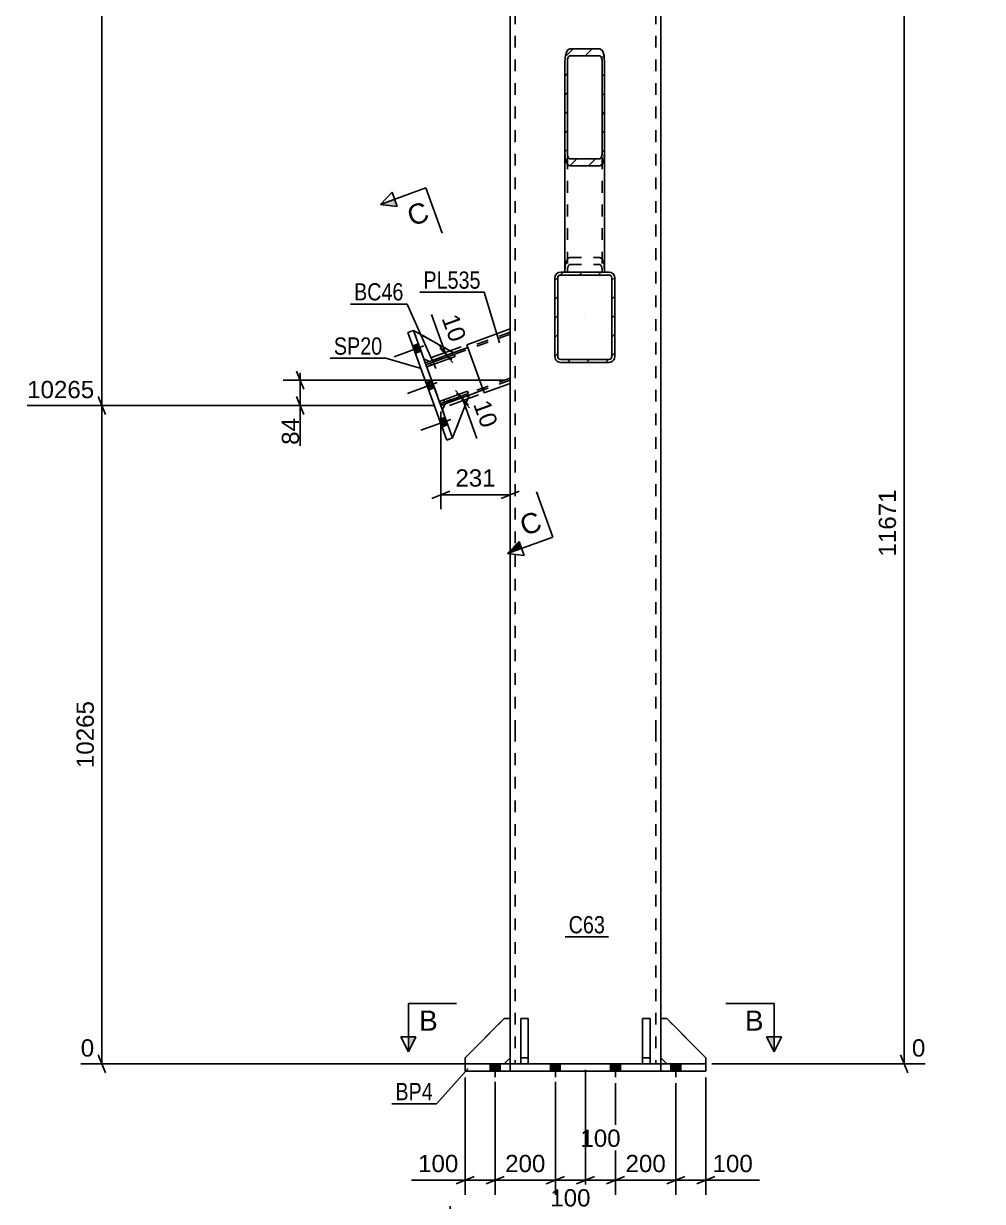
# Model space of a CAD drawing. Header units: millimetres. Extents: x -353 to 488, y -226 to 368.
# Drawn here: x -93.3 to 65.9, y -22.9 to 172.8 of the extents above; entities that cross this region are included whole.
import ezdxf

# ---------------------------------------------------------------- set-up
doc = ezdxf.new("R2010")
doc.units = ezdxf.units.MM
doc.linetypes.add('DXK_LINE_DOT2', pattern=[3.9198, 1.9599, -1.9599])
doc.linetypes.add('DXK_LINE_DOT3', pattern=[5.9187, 2.979, -0.9799, 0.9799, -0.9799])
doc.styles.add('Arial', font='ARIAL.TTF', dxfattribs={"height": 0.2})
doc.styles.add('Arial Narrow', font='ARIALN.TTF', dxfattribs={"height": 0.2})

# ---------------------------------------------------------------- blocks, each defined once
blk = doc.blocks.new('Part-284857872-1231 - 1136')
at = {"color": 2, "linetype": 'Continuous'}
for p, q in [((-20, 1), (-13.5, 7.5)), ((-13.5, 7.5), (-12.5, 7.5)), ((-20, 1), (-20, 0)), ((-12.5, 1), (-13.5, 0))]:
    blk.add_line(p, q, dxfattribs=at)
at = {"color": 7, "linetype": 'DXK_LINE_DOT2'}
for p, q in [((-12.5, 7.5), (-12.5, 1)), ((-13.5, 0), (-20, 0))]:
    blk.add_line(p, q, dxfattribs=at)
blk = doc.blocks.new('Part-284857872-1223 - 1136')
at = {"linetype": 'Continuous'}
h = blk.add_hatch(dxfattribs=at)
h.set_pattern_fill('', scale=0.7, style=0, pattern_type=0)
h.set_pattern_definition([(45, (-5.1124, 117.4897), (-1.57154, 1.57154), [])])
h.paths.add_polyline_path([(-5.11, 130.49), (-5.11, 117.49), (-5.04, 117.11), (-4.82, 116.78), (-4.5, 116.57), (-4.11, 116.49), (3.89, 116.49), (4.27, 116.57), (4.59, 116.78), (4.81, 117.11), (4.89, 117.49), (4.89, 130.49), (4.81, 130.87), (4.59, 131.2), (4.27, 131.41), (3.89, 131.49), (-4.11, 131.49), (-4.5, 131.41), (-4.82, 131.2), (-5.04, 130.87)])
h.paths.add_polyline_path([(-4.47, 130.84), (-4.3, 130.95), (-4.11, 130.99), (3.89, 130.99), (4.08, 130.95), (4.24, 130.84), (4.35, 130.68), (4.39, 130.49), (4.39, 117.49), (4.35, 117.3), (4.24, 117.14), (4.08, 117.03), (3.89, 116.99), (-4.11, 116.99), (-4.3, 117.03), (-4.47, 117.14), (-4.57, 117.3), (-4.61, 117.49), (-4.61, 130.49), (-4.57, 130.68)])
at = {"color": 7, "linetype": 'DXK_LINE_DOT2'}
for p, q in [((-4.5, 131.41), (-4.11, 131.49)), ((-4.11, 131.49), (3.89, 131.49)), ((3.89, 131.49), (4.27, 131.41)), ((-5.11, 130.49), (-5.04, 130.87)), ((-5.11, 117.49), (-5.11, 130.49)), ((-4.57, 130.68), (-4.61, 130.49)), ((-4.61, 117.49), (-4.61, 130.49)), ((-4.11, 130.99), (-4.3, 130.95)), ((-4.11, 130.99), (3.89, 130.99)), ((4.08, 130.95), (3.89, 130.99)), ((4.39, 130.49), (4.35, 130.68)), ((4.39, 117.49), (4.39, 130.49)), ((4.81, 130.87), (4.89, 130.49)), ((4.89, 117.49), (4.89, 130.49)), ((-5.04, 117.11), (-5.11, 117.49)), ((-4.61, 117.49), (-4.57, 117.3)), ((4.35, 117.3), (4.39, 117.49)), ((4.89, 117.49), (4.81, 117.11)), ((-4.11, 116.49), (-4.5, 116.57)), ((-4.3, 117.03), (-4.11, 116.99)), ((-4.11, 116.99), (3.89, 116.99)), ((-4.11, 116.49), (3.89, 116.49)), ((3.89, 116.99), (4.08, 117.03)), ((4.27, 116.57), (3.89, 116.49))]:
    blk.add_line(p, q, dxfattribs=at)
at = {"color": 2, "linetype": 'Continuous'}
for p, q in [((-4.11, 131.49), (-4.5, 131.41)), ((-4.11, 131.49), (3.89, 131.49)), ((4.27, 131.41), (3.89, 131.49)), ((-5.04, 130.87), (-5.11, 130.49)), ((-5.11, 117.49), (-5.11, 130.49)), ((-4.61, 130.49), (-4.57, 130.68)), ((-4.61, 117.49), (-4.61, 130.49)), ((-4.3, 130.95), (-4.11, 130.99)), ((-4.11, 130.99), (3.89, 130.99)), ((3.89, 130.99), (4.08, 130.95)), ((4.35, 130.68), (4.39, 130.49)), ((4.39, 117.49), (4.39, 130.49)), ((4.89, 130.49), (4.81, 130.87)), ((4.89, 117.49), (4.89, 130.49)), ((-5.11, 117.49), (-5.04, 117.11)), ((-4.57, 117.3), (-4.61, 117.49)), ((4.39, 117.49), (4.35, 117.3)), ((4.81, 117.11), (4.89, 117.49)), ((-4.5, 116.57), (-4.11, 116.49)), ((-4.11, 116.99), (-4.3, 117.03)), ((-4.11, 116.99), (3.89, 116.99)), ((-4.11, 116.49), (3.89, 116.49)), ((4.08, 117.03), (3.89, 116.99)), ((3.89, 116.49), (4.27, 116.57))]:
    blk.add_line(p, q, dxfattribs=at)
at = {"color": 7, "linetype": 'DXK_LINE_DOT3'}
blk.add_line((-0.11, 123.99), (-0.11, 123.99), dxfattribs=at)
at = {"color": 7, "linetype": 'DXK_LINE_DOT2'}
for centre, radius, start, end in [((-4.11, 130.49), 1, 112.5, 157.5), ((3.89, 130.49), 1, 22.5, 67.5), ((-4.11, 130.49), 0.5, 112.5, 157.5), ((3.89, 130.49), 0.5, 22.5, 67.5), ((-4.11, 117.49), 1, 202.5, 247.5), ((-4.11, 117.49), 0.5, 202.5, 247.5), ((3.89, 117.49), 0.5, 292.5, 337.5), ((3.89, 117.49), 1, 292.5, 337.5)]:
    blk.add_arc(centre, radius, start, end, dxfattribs=at)
at = {"color": 2, "linetype": 'Continuous'}
for centre, radius, start, end in [((-4.11, 130.49), 1, 112.5, 157.5), ((3.89, 130.49), 1, 22.5, 67.5), ((-4.11, 130.49), 0.5, 112.5, 157.5), ((3.89, 130.49), 0.5, 22.5, 67.5), ((-4.11, 117.49), 1, 202.5, 247.5), ((-4.11, 117.49), 0.5, 202.5, 247.5), ((3.89, 117.49), 0.5, 292.5, 337.5), ((3.89, 117.49), 1, 292.5, 337.5)]:
    blk.add_arc(centre, radius, start, end, dxfattribs=at)
blk = doc.blocks.new('Part-284857872-1230 - 1136')
at = {"color": 2, "linetype": 'Continuous'}
for p, q in [((20, 0), (-20, 0)), ((-20, 0), (-20, -1.25)), ((-12.5, -1.25), (-12.5, 0)), ((12.5, -1.25), (12.5, 0)), ((20, -1.25), (20, 0)), ((-20, -1.25), (20, -1.25))]:
    blk.add_line(p, q, dxfattribs=at)
at = {"color": 7, "linetype": 'DXK_LINE_DOT2'}
for p, q in [((-12.5, 0), (-12.5, -1.25)), ((12.5, -1.25), (12.5, 0))]:
    blk.add_line(p, q, dxfattribs=at)
blk = doc.blocks.new('Part-284857872-1311 - 1136')
at = {"color": 7, "linetype": 'DXK_LINE_DOT2'}
for p, q in [((-23.77, 108.64), (-23.33, 109.6)), ((-23.33, 109.6), (-19.33, 111.06)), ((-19.33, 111.06), (-22.06, 103.94)), ((-22.06, 103.94), (-23.77, 108.64))]:
    blk.add_line(p, q, dxfattribs=at)
blk = doc.blocks.new('Part-284857872-1232 - 1136')
at = {"color": 7, "linetype": 'DXK_LINE_DOT2'}
for p, q in [((-20, 1), (-13.5, 7.5)), ((-13.5, 7.5), (-12.5, 7.5)), ((-12.5, 7.5), (-12.5, 1)), ((-20, 0), (-20, 1)), ((-13.5, 0), (-20, 0)), ((-12.5, 1), (-13.5, 0))]:
    blk.add_line(p, q, dxfattribs=at)
blk = doc.blocks.new('Part-284857872-1224 - 1136')
at = {"linetype": 'Continuous'}
h = blk.add_hatch(dxfattribs=at)
h.set_pattern_fill('', scale=0.7, style=0, pattern_type=0)
h.set_pattern_definition([(45, (-3.4124, 151.4793), (-1.57154, 1.57154), [])])
h.paths.add_polyline_path([(-3.41, 166.22), (-3.41, 151.48), (-3.35, 150.58), (-3.18, 149.81), (-2.92, 149.3), (-2.61, 149.12), (2.39, 149.12), (2.69, 149.3), (2.95, 149.81), (3.13, 150.58), (3.19, 151.48), (3.19, 166.22), (3.13, 167.13), (2.95, 167.89), (2.69, 168.4), (2.39, 168.58), (-2.61, 168.58), (-2.92, 168.4), (-3.18, 167.89), (-3.35, 167.13)])
h.paths.add_polyline_path([(-2.9, 167.06), (-2.77, 167.31), (-2.61, 167.4), (2.39, 167.4), (2.54, 167.31), (2.67, 167.06), (2.76, 166.67), (2.79, 166.22), (2.79, 151.48), (2.76, 151.03), (2.67, 150.65), (2.54, 150.39), (2.39, 150.3), (-2.61, 150.3), (-2.77, 150.39), (-2.9, 150.65), (-2.98, 151.03), (-3.01, 151.48), (-3.01, 166.22), (-2.98, 166.67)])
at = {"color": 2, "linetype": 'Continuous'}
for p, q in [((-2.61, 168.58), (-2.92, 168.4)), ((-2.61, 168.58), (2.39, 168.58)), ((2.69, 168.4), (2.39, 168.58)), ((-3.35, 167.13), (-3.41, 166.22)), ((-3.01, 166.22), (-2.98, 166.67)), ((-2.77, 167.31), (-2.61, 167.4)), ((-2.61, 167.4), (2.39, 167.4)), ((2.39, 167.4), (2.54, 167.31)), ((2.76, 166.67), (2.79, 166.22)), ((3.19, 166.22), (3.13, 167.13)), ((-3.41, 151.48), (-3.41, 166.22)), ((-3.01, 151.48), (-3.01, 166.22)), ((2.79, 151.48), (2.79, 166.22)), ((3.19, 151.48), (3.19, 166.22)), ((-3.41, 131.49), (-3.41, 151.48)), ((-3.41, 151.48), (-3.35, 150.58)), ((-2.98, 151.03), (-3.01, 151.48)), ((2.79, 151.48), (2.76, 151.03)), ((3.13, 150.58), (3.19, 151.48)), ((3.19, 151.48), (3.19, 131.49)), ((-2.92, 149.3), (-2.61, 149.12)), ((-2.61, 150.3), (-2.77, 150.39)), ((-2.61, 150.3), (2.39, 150.3)), ((-2.61, 149.12), (2.39, 149.12)), ((2.54, 150.39), (2.39, 150.3)), ((2.39, 149.12), (2.69, 149.3))]:
    blk.add_line(p, q, dxfattribs=at)
at = {"color": 7, "linetype": 'DXK_LINE_DOT2'}
for p, q in [((-3.41, 166.22), (-3.41, 151.48)), ((-3.01, 166.22), (-3.01, 131.49)), ((2.79, 166.22), (2.79, 131.49)), ((3.19, 166.22), (3.19, 151.48)), ((-2.92, 133.73), (-2.61, 133.91)), ((-2.61, 133.91), (2.39, 133.91)), ((2.39, 133.91), (2.69, 133.73)), ((-3.41, 131.55), (-3.35, 132.45)), ((3.19, 131.49), (-3.41, 131.49)), ((-2.98, 132), (-3.01, 131.55)), ((-2.61, 132.73), (-2.77, 132.64)), ((-2.61, 132.73), (2.39, 132.73)), ((2.54, 132.64), (2.39, 132.73)), ((2.79, 131.55), (2.76, 132)), ((3.13, 132.45), (3.19, 131.55))]:
    blk.add_line(p, q, dxfattribs=at)
at = {"color": 2, "linetype": 'Continuous'}
for centre, radius, start, end in [((-0.6, 166.9), 2.76, 147.1245, 175.4089), ((0.38, 166.9), 2.76, 4.5911, 32.8755), ((-1.61, 166.56), 1.38, 147.1245, 175.4089), ((1.38, 166.56), 1.38, 4.5911, 32.8755), ((-1.61, 151.14), 1.38, 184.5911, 212.8755), ((1.38, 151.14), 1.38, 327.1245, 355.4089), ((-0.6, 150.8), 2.76, 184.5911, 212.8755), ((0.38, 150.8), 2.76, 327.1245, 355.4089)]:
    blk.add_arc(centre, radius, start, end, dxfattribs=at)
at = {"color": 7, "linetype": 'DXK_LINE_DOT2'}
for centre, radius, start, end in [((-0.6, 132.23), 2.76, 147.1245, 175.4089), ((0.38, 132.23), 2.76, 4.5911, 32.8755), ((-1.61, 131.89), 1.38, 147.1245, 175.4089), ((1.38, 131.89), 1.38, 4.5911, 32.8755)]:
    blk.add_arc(centre, radius, start, end, dxfattribs=at)
blk = doc.blocks.new('Part-284857872-1227 - 1136')
at = {"color": 7, "linetype": 'DXK_LINE_DOT2'}
for p, q in [((-12.5, 121.52), (-19.55, 118.96)), ((-12.5, 113.54), (-12.5, 121.52)), ((-12.5, 121.2), (-26.49, 116.11)), ((-21.9, 118.1), (-25.89, 116.65)), ((-26.6, 116.39), (-24.03, 109.35)), ((-12.5, 113.86), (-24.13, 109.63)), ((-12.5, 113.54), (-16.98, 111.91)), ((-19.33, 111.06), (-23.33, 109.6))]:
    blk.add_line(p, q, dxfattribs=at)
at = {"color": 2, "linetype": 'Continuous'}
for p, q in [((-19.55, 118.96), (-21.9, 118.1)), ((-25.89, 116.65), (-26.6, 116.39)), ((-16.98, 111.91), (-19.33, 111.06)), ((-23.33, 109.6), (-24.03, 109.35))]:
    blk.add_line(p, q, dxfattribs=at)
blk = doc.blocks.new('Part-284857872-1233 - 1136')
at = {"color": 2, "linetype": 'Continuous'}
for p, q in [((13.5, 7.5), (12.5, 7.5)), ((13.5, 7.5), (20, 1)), ((12.5, 1), (13.5, 0)), ((20, 0), (20, 1))]:
    blk.add_line(p, q, dxfattribs=at)
at = {"color": 7, "linetype": 'DXK_LINE_DOT2'}
for p, q in [((12.5, 7.5), (12.5, 1)), ((13.5, 0), (20, 0))]:
    blk.add_line(p, q, dxfattribs=at)
blk = doc.blocks.new('Part-284857872-1305 - 1136')
at = {"color": 7, "linetype": 'DXK_LINE_DOT2'}
for p, q in [((-21.79, 117.82), (-26.49, 116.11)), ((-26.36, 115.74), (-21.66, 117.45)), ((-21.66, 117.45), (-21.79, 117.82)), ((-26.49, 116.11), (-26.36, 115.74)), ((-25.79, 116.37), (-25.65, 115.99))]:
    blk.add_line(p, q, dxfattribs=at)
blk = doc.blocks.new('Part-284857872-1234 - 1136')
at = {"color": 7, "linetype": 'DXK_LINE_DOT2'}
for p, q in [((13.5, 7.5), (12.5, 7.5)), ((12.5, 7.5), (12.5, 1)), ((20, 1), (13.5, 7.5)), ((12.5, 1), (13.5, 0)), ((13.5, 0), (20, 0)), ((20, 0), (20, 1))]:
    blk.add_line(p, q, dxfattribs=at)
blk = doc.blocks.new('Part-284857872-1235 - 1136')
at = {"color": 7, "linetype": 'DXK_LINE_DOT2'}
for p, q in [((9.5, 7.5), (9.5, 0)), ((10.75, 7.5), (9.5, 7.5)), ((10.75, 0), (10.75, 7.5)), ((10.75, 1), (9.5, 1)), ((9.5, 0), (10.75, 0))]:
    blk.add_line(p, q, dxfattribs=at)
blk = doc.blocks.new('Part-284857872-1236 - 1136')
at = {"color": 7, "linetype": 'DXK_LINE_DOT2'}
for p, q in [((-10.75, 7.5), (-10.75, 0)), ((-9.5, 7.5), (-10.75, 7.5)), ((-9.5, 0), (-9.5, 7.5)), ((-10.75, 1), (-9.5, 1)), ((-10.75, 0), (-9.5, 0))]:
    blk.add_line(p, q, dxfattribs=at)
blk = doc.blocks.new('Part-284857872-1237 - 1136')
at = {"color": 2, "linetype": 'Continuous'}
for p, q in [((9.5, 0), (9.5, 7.5)), ((10.75, 7.5), (9.5, 7.5)), ((10.75, 7.5), (10.75, 0)), ((10.75, 1), (9.5, 1)), ((10.75, 0), (9.5, 0))]:
    blk.add_line(p, q, dxfattribs=at)
blk = doc.blocks.new('Part-284857872-1309 - 1136')
at = {"color": 7, "linetype": 'DXK_LINE_DOT2'}
for p, q in [((-21.9, 118.1), (-28.56, 121.8)), ((-28.56, 121.8), (-26.85, 117.1)), ((-25.89, 116.65), (-21.9, 118.1)), ((-26.85, 117.1), (-25.89, 116.65))]:
    blk.add_line(p, q, dxfattribs=at)
blk = doc.blocks.new('Part-284857872-1238 - 1136')
at = {"color": 2, "linetype": 'Continuous'}
for p, q in [((-10.75, 0), (-10.75, 7.5)), ((-10.75, 7.5), (-9.5, 7.5)), ((-9.5, 7.5), (-9.5, 0)), ((-10.75, 1), (-9.5, 1)), ((-9.5, 0), (-10.75, 0))]:
    blk.add_line(p, q, dxfattribs=at)
blk = doc.blocks.new('Part-284857872-1242 - 1136')
at = {"color": 2, "linetype": 'Continuous'}
for p, q in [((-28.56, 121.8), (-29.5, 121.45)), ((-29.5, 121.45), (-23, 103.6)), ((-22.06, 103.94), (-28.56, 121.8)), ((-23, 103.6), (-22.06, 103.94))]:
    blk.add_line(p, q, dxfattribs=at)
blk = doc.blocks.new('Part-284857872-1308 - 1136')
at = {"color": 2, "linetype": 'Continuous'}
for p, q in [((-24.27, 110), (-19.57, 111.71)), ((-19.57, 111.71), (-19.43, 111.34)), ((-24.13, 109.63), (-24.27, 110)), ((-19.43, 111.34), (-24.13, 109.63))]:
    blk.add_line(p, q, dxfattribs=at)
at = {"color": 7, "linetype": 'DXK_LINE_DOT2'}
blk.add_line((-23.43, 109.88), (-23.56, 110.26), dxfattribs=at)
blk = doc.blocks.new('Part-284857872-1296 - 1136')
at = {"color": 2, "linetype": 'Continuous'}
for p, q in [((-12.5, 292.24), (-12.5, 55.6)), ((-12.5, 292.24), (-12.25, 292.24)), ((-11.7, 292.24), (-10.9, 292.24)), ((-10.9, 292.24), (11.7, 292.24)), ((12.5, 292.24), (12.25, 292.24)), ((12.5, 55.6), (12.5, 292.24)), ((-12.5, 55.5), (-12.5, 0)), ((12.5, 0), (12.5, 55.5))]:
    blk.add_line(p, q, dxfattribs=at)
at = {"color": 7, "linetype": 'DXK_LINE_DOT2'}
for p, q in [((-12.38, 292.24), (-11.7, 292.24)), ((-11.7, 292.24), (-11.7, 55.6)), ((12.25, 292.24), (10.9, 292.24)), ((11.7, 292.24), (11.7, 55.6)), ((-11.7, 55.5), (-11.7, 0)), ((11.7, 55.5), (11.7, 0)), ((-12.5, 0), (12.5, 0))]:
    blk.add_line(p, q, dxfattribs=at)
blk = doc.blocks.new('Part-284857872-1248 - 1136')
at = {"color": 7, "linetype": 'DXK_LINE_DOT2'}
for p, q in [((-4.11, 131.49), (-4.5, 131.41)), ((-4.11, 131.49), (3.89, 131.49)), ((4.27, 131.41), (3.89, 131.49)), ((-5.04, 130.87), (-5.11, 130.49)), ((-5.11, 117.49), (-5.11, 130.49)), ((-4.61, 130.49), (-4.57, 130.68)), ((-4.61, 117.49), (-4.61, 130.49)), ((-4.3, 130.95), (-4.11, 130.99)), ((-4.11, 130.99), (3.89, 130.99)), ((3.89, 130.99), (4.08, 130.95)), ((4.35, 130.68), (4.39, 130.49)), ((4.39, 117.49), (4.39, 130.49)), ((4.89, 130.49), (4.81, 130.87)), ((4.89, 117.49), (4.89, 130.49)), ((-5.11, 117.49), (-5.04, 117.11)), ((-4.57, 117.3), (-4.61, 117.49)), ((4.39, 117.49), (4.35, 117.3)), ((4.81, 117.11), (4.89, 117.49)), ((-4.5, 116.57), (-4.11, 116.49)), ((-4.11, 116.99), (-4.3, 117.03)), ((-4.11, 116.99), (3.89, 116.99)), ((-4.11, 116.49), (3.89, 116.49)), ((4.08, 117.03), (3.89, 116.99)), ((3.89, 116.49), (4.27, 116.57))]:
    blk.add_line(p, q, dxfattribs=at)
at = {"color": 7, "linetype": 'DXK_LINE_DOT3'}
blk.add_line((-0.11, 123.99), (-0.11, 123.99), dxfattribs=at)
at = {"color": 7, "linetype": 'DXK_LINE_DOT2'}
for centre, radius, start, end in [((-4.11, 130.49), 1, 112.5, 157.5), ((3.89, 130.49), 1, 22.5, 67.5), ((-4.11, 130.49), 0.5, 112.5, 157.5), ((3.89, 130.49), 0.5, 22.5, 67.5), ((-4.11, 117.49), 1, 202.5, 247.5), ((-4.11, 117.49), 0.5, 202.5, 247.5), ((3.89, 117.49), 0.5, 292.5, 337.5), ((3.89, 117.49), 1, 292.5, 337.5)]:
    blk.add_arc(centre, radius, start, end, dxfattribs=at)
blk = doc.blocks.new('Part-284857872-1269 - 1136')
at = {"color": 2, "linetype": 'Continuous'}
for p, q in [((-19.72, 119.43), (-12.5, 122.06)), ((-16.81, 111.44), (-19.72, 119.43)), ((-12.5, 113.01), (-16.81, 111.44))]:
    blk.add_line(p, q, dxfattribs=at)
at = {"color": 7, "linetype": 'DXK_LINE_DOT2'}
blk.add_line((-12.5, 122.06), (-12.5, 113.01), dxfattribs=at)
blk = doc.blocks.new('Part-284857872-1306 - 1136')
at = {"color": 7, "linetype": 'DXK_LINE_DOT2'}
for p, q in [((-19.57, 111.71), (-24.27, 110)), ((-19.43, 111.34), (-19.57, 111.71)), ((-24.27, 110), (-24.13, 109.63)), ((-24.13, 109.63), (-19.43, 111.34)), ((-23.56, 110.26), (-23.43, 109.88))]:
    blk.add_line(p, q, dxfattribs=at)
blk = doc.blocks.new('Part-284857872-1307 - 1136')
at = {"color": 2, "linetype": 'Continuous'}
for p, q in [((-26.49, 116.11), (-21.79, 117.82)), ((-21.66, 117.45), (-26.36, 115.74)), ((-21.79, 117.82), (-21.66, 117.45)), ((-26.36, 115.74), (-26.49, 116.11))]:
    blk.add_line(p, q, dxfattribs=at)
at = {"color": 7, "linetype": 'DXK_LINE_DOT2'}
blk.add_line((-25.65, 115.99), (-25.79, 116.37), dxfattribs=at)
blk = doc.blocks.new('Part-284857872-1310 - 1136')
at = {"color": 2, "linetype": 'Continuous'}
for p, q in [((-28.56, 121.8), (-21.9, 118.1)), ((-21.9, 118.1), (-25.89, 116.65)), ((-25.89, 116.65), (-26.85, 117.1))]:
    blk.add_line(p, q, dxfattribs=at)
at = {"color": 7, "linetype": 'DXK_LINE_DOT2'}
blk.add_line((-26.85, 117.1), (-28.56, 121.8), dxfattribs=at)
blk = doc.blocks.new('Part-284857872-1312 - 1136')
at = {"color": 2, "linetype": 'Continuous'}
for p, q in [((-23.77, 108.64), (-23.33, 109.6)), ((-23.33, 109.6), (-19.33, 111.06)), ((-19.33, 111.06), (-22.06, 103.94))]:
    blk.add_line(p, q, dxfattribs=at)
at = {"color": 7, "linetype": 'DXK_LINE_DOT2'}
blk.add_line((-22.06, 103.94), (-23.77, 108.64), dxfattribs=at)
blk = doc.blocks.new('Bolt-284857872-1314 - 1136')
at = {"linetype": 'Continuous'}
for points in [[(-15.825, -1.25), (-14.175, -1.25), (-14.175, 0), (-15.825, 0)], [(-15.825, -1.25), (-14.175, -1.25), (-14.175, 0), (-15.825, 0)], [(-5.825, -1.25), (-4.175, -1.25), (-4.175, 0), (-5.825, 0)], [(-5.825, -1.25), (-4.175, -1.25), (-4.175, 0), (-5.825, 0)], [(4.175, -1.25), (5.825, -1.25), (5.825, 0), (4.175, 0)], [(4.175, -1.25), (5.825, -1.25), (5.825, 0), (4.175, 0)], [(14.175, -1.25), (15.825, -1.25), (15.825, 0), (14.175, 0)], [(14.175, -1.25), (15.825, -1.25), (15.825, 0), (14.175, 0)]]:
    blk.add_hatch(color=1, dxfattribs=at).paths.add_polyline_path(points)
at = {"color": 1, "linetype": 'Continuous'}
for p, q in [((-15.825, -1.25), (-15.825, 0)), ((-15.825, -1.25), (-15.825, 0)), ((-15, -2.2), (-15, 0)), ((-15, -2.2), (-15, 0)), ((-14.175, -1.25), (-14.175, 0)), ((-14.175, -1.25), (-14.175, 0)), ((-5.825, -1.25), (-5.825, 0)), ((-5.825, -1.25), (-5.825, 0)), ((-5, -2.2), (-5, 0)), ((-5, -2.2), (-5, 0)), ((-4.175, -1.25), (-4.175, 0)), ((-4.175, -1.25), (-4.175, 0)), ((4.175, -1.25), (4.175, 0)), ((4.175, -1.25), (4.175, 0)), ((5, -2.2), (5, 0)), ((5, -2.2), (5, 0)), ((5.825, -1.25), (5.825, 0)), ((5.825, -1.25), (5.825, 0)), ((14.175, -1.25), (14.175, 0)), ((14.175, -1.25), (14.175, 0)), ((15, -2.2), (15, 0)), ((15, -2.2), (15, 0)), ((15.825, -1.25), (15.825, 0)), ((15.825, -1.25), (15.825, 0))]:
    blk.add_line(p, q, dxfattribs=at)
blk = doc.blocks.new('Bolt-284857872-1318 - 1136')
at = {"linetype": 'Continuous'}
for points in [[(-27.31, 118.37), (-27.76, 119.59), (-28.7, 119.25), (-28.25, 118.02)], [(-27.31, 118.37), (-27.76, 119.59), (-28.7, 119.25), (-28.25, 118.02)], [(-27.31, 118.37), (-27.76, 119.59), (-28.7, 119.25), (-28.25, 118.02)], [(-25.09, 112.26), (-25.54, 113.48), (-26.47, 113.14), (-26.03, 111.92)], [(-25.09, 112.26), (-25.54, 113.48), (-26.47, 113.14), (-26.03, 111.92)], [(-22.87, 106.15), (-23.31, 107.37), (-24.25, 107.03), (-23.81, 105.81)], [(-22.87, 106.15), (-23.31, 107.37), (-24.25, 107.03), (-23.81, 105.81)], [(-22.87, 106.15), (-23.31, 107.37), (-24.25, 107.03), (-23.81, 105.81)]]:
    blk.add_hatch(color=1, dxfattribs=at).paths.add_polyline_path(points)
at = {"color": 1, "linetype": 'Continuous'}
for p, q in [((-27.76, 119.59), (-28.7, 119.25)), ((-27.76, 119.59), (-28.7, 119.25)), ((-27.76, 119.59), (-28.7, 119.25)), ((-26.83, 119.23), (-31.76, 117.44)), ((-26.83, 119.23), (-31.76, 117.44)), ((-26.83, 119.23), (-31.76, 117.44)), ((-27.31, 118.37), (-28.25, 118.02)), ((-27.31, 118.37), (-28.25, 118.02)), ((-27.31, 118.37), (-28.25, 118.02)), ((-25.54, 113.48), (-26.47, 113.14)), ((-25.54, 113.48), (-26.47, 113.14)), ((-24.61, 113.13), (-29.54, 111.33)), ((-24.61, 113.13), (-29.54, 111.33)), ((-25.09, 112.26), (-26.03, 111.92)), ((-25.09, 112.26), (-26.03, 111.92)), ((-22.38, 107.02), (-27.32, 105.22)), ((-22.38, 107.02), (-27.32, 105.22)), ((-22.38, 107.02), (-27.32, 105.22)), ((-23.31, 107.37), (-24.25, 107.03)), ((-23.31, 107.37), (-24.25, 107.03)), ((-23.31, 107.37), (-24.25, 107.03)), ((-22.87, 106.15), (-23.81, 105.81)), ((-22.87, 106.15), (-23.81, 105.81)), ((-22.87, 106.15), (-23.81, 105.81))]:
    blk.add_line(p, q, dxfattribs=at)
blk = doc.blocks.new('StraightDimension-284857872-17186 - 1136')
at = {"color": 7, "linetype": 'Continuous'}
for p, q in [((5, -3.2), (5, -21.74)), ((15, -3.2), (15, -21.74)), ((3.5, -19.94), (6.5, -18.74)), ((5, -19.34), (15, -19.34)), ((16.5, -18.74), (13.5, -19.94))]:
    blk.add_line(p, q, dxfattribs=at)
at = {"color": 0}
blk.add_wipeout([(13.94, -18.59), (13.94, -14.39), (6.06, -14.39), (6.06, -18.59)], dxfattribs=at)
at = {"color": 3, "style": 'Arial'}
blk.add_text('200', height=2.865, dxfattribs=at).set_placement((6.66, -17.99))
blk = doc.blocks.new('StraightDimension-284857872-17185 - 1136')
at = {"color": 7, "linetype": 'Continuous'}
for p, q in [((15, -3.2), (15, -21.74)), ((20, -2.25), (20, -21.74)), ((13.5, -19.94), (16.5, -18.74)), ((15, -19.34), (20, -19.34)), ((21.5, -18.74), (18.5, -19.94))]:
    blk.add_line(p, q, dxfattribs=at)
at = {"color": 0}
blk.add_wipeout([(28.4, -18.59), (28.4, -14.39), (20.52, -14.39), (20.52, -18.59)], dxfattribs=at)
at = {"color": 7, "linetype": 'Continuous'}
blk.add_line((20, -19.34), (28.92, -19.34), dxfattribs=at)
blk.add_line((20, -19.34), (28.92, -19.34), dxfattribs=at)
at = {"color": 3, "style": 'Arial'}
blk.add_text('100', height=2.865, dxfattribs=at).set_placement((21.12, -17.99))
blk = doc.blocks.new('StraightDimension-284857872-17187 - 1136')
at = {"color": 7, "linetype": 'Continuous'}
for p, q in [((0, -1), (0, -21.74)), ((5, -3.2), (5, -21.74)), ((-1.5, -19.94), (1.5, -18.74)), ((0, -19.34), (5, -19.34)), ((6.5, -18.74), (3.5, -19.94))]:
    blk.add_line(p, q, dxfattribs=at)
at = {"color": 0}
blk.add_wipeout([(6.44, -14.39), (6.44, -10.19), (-1.44, -10.19), (-1.44, -14.39)], dxfattribs=at)
at = {"color": 3, "style": 'Arial'}
blk.add_text('100', height=2.865, dxfattribs=at).set_placement((-0.84, -13.79))
blk = doc.blocks.new('StraightDimension-284857872-17188 - 1136')
at = {"color": 7, "linetype": 'Continuous'}
for p, q in [((0, -1), (0, -22.19)), ((-5, -3), (-5, -22.19)), ((-6.5, -19.94), (-3.5, -18.74)), ((-5, -19.34), (0, -19.34)), ((1.5, -18.74), (-1.5, -19.94))]:
    blk.add_line(p, q, dxfattribs=at)
at = {"color": 0}
blk.add_wipeout([(1.44, -24.29), (1.44, -20.09), (-6.44, -20.09), (-6.44, -24.29)], dxfattribs=at)
at = {"color": 3, "style": 'Arial'}
blk.add_text('100', height=2.865, dxfattribs=at).set_placement((-5.84, -23.69))
blk = doc.blocks.new('StraightDimension-284857872-17189 - 1136')
at = {"color": 7, "linetype": 'Continuous'}
for p, q in [((-15, -3), (-15, -21.74)), ((-5, -3), (-5, -21.74)), ((-16.5, -19.94), (-13.5, -18.74)), ((-15, -19.34), (-5, -19.34)), ((-3.5, -18.74), (-6.5, -19.94))]:
    blk.add_line(p, q, dxfattribs=at)
at = {"color": 0}
blk.add_wipeout([(-6.06, -18.59), (-6.06, -14.39), (-13.94, -14.39), (-13.94, -18.59)], dxfattribs=at)
at = {"color": 3, "style": 'Arial'}
blk.add_text('200', height=2.865, dxfattribs=at).set_placement((-13.34, -17.99))
blk = doc.blocks.new('StraightDimension-284857872-17190 - 1136')
at = {"color": 7, "linetype": 'Continuous'}
for p, q in [((-20, -2.25), (-20, -21.74)), ((-15, -3), (-15, -21.74)), ((-21.5, -19.94), (-18.5, -18.74)), ((-20, -19.34), (-15, -19.34)), ((-13.5, -18.74), (-16.5, -19.94))]:
    blk.add_line(p, q, dxfattribs=at)
at = {"color": 0}
blk.add_wipeout([(-20.52, -18.59), (-20.52, -14.39), (-28.4, -14.39), (-28.4, -18.59)], dxfattribs=at)
at = {"color": 7, "linetype": 'Continuous'}
blk.add_line((-20, -19.34), (-28.92, -19.34), dxfattribs=at)
blk.add_line((-20, -19.34), (-28.92, -19.34), dxfattribs=at)
at = {"color": 3, "style": 'Arial'}
blk.add_text('100', height=2.865, dxfattribs=at).set_placement((-27.8, -17.99))
blk = doc.blocks.new('StraightDimension-284857872-17920 - 1136')
at = {"color": 7, "linetype": 'Continuous'}
for p, q in [((-24.03, 108.35), (-24.03, 92.11)), ((-12.5, 104.61), (-12.5, 92.11)), ((-25.53, 93.91), (-22.53, 95.11)), ((-24.03, 94.51), (-12.5, 94.51)), ((-11, 95.11), (-14, 93.91))]:
    blk.add_line(p, q, dxfattribs=at)
at = {"color": 0}
blk.add_wipeout([(-14.33, 95.26), (-14.33, 99.46), (-22.2, 99.46), (-22.2, 95.26)], dxfattribs=at)
at = {"color": 3, "style": 'Arial'}
blk.add_text('231', height=2.865, dxfattribs=at).set_placement((-21.6, 95.86))
blk = doc.blocks.new('StraightDimension-284857872-19064 - 1136')
at = {"color": 7, "linetype": 'Continuous'}
for p, q in [((-79.72, 269.85), (-80.92, 272.85)), ((-36.78, 271.35), (-92.74, 271.35)), ((-80.32, 109.35), (-80.32, 271.35)), ((-80.92, 110.85), (-79.72, 107.85)), ((-25.03, 109.35), (-92.74, 109.35))]:
    blk.add_line(p, q, dxfattribs=at)
at = {"color": 0, "linetype": 'Continuous'}
blk.add_wipeout([(-81.02, 271.95), (-81.02, 276.15), (-93.34, 276.15), (-93.34, 271.95)], dxfattribs=at)
at = {"color": 0}
blk.add_wipeout([(-81.07, 195.39), (-85.27, 195.39), (-85.27, 185.3), (-81.07, 185.3)], dxfattribs=at)
at = {"color": 3, "linetype": 'Continuous', "style": 'Arial'}
blk.add_text('13505', height=2.865, dxfattribs=at).set_placement((-92.74, 272.55))
at = {"color": 3, "style": 'Arial'}
blk.add_text('3240', height=2.865, rotation=90.0002, dxfattribs=at).set_placement((-81.67, 185.9))
blk = doc.blocks.new('StraightDimension-284857872-19065 - 1136')
at = {"color": 7, "linetype": 'Continuous'}
for p, q in [((-79.72, 107.85), (-80.92, 110.85)), ((-25.03, 109.35), (-92.74, 109.35)), ((-80.32, 0), (-80.32, 109.35)), ((-11.12, 0), (-83.84, 0)), ((-80.92, 1.5), (-79.72, -1.5))]:
    blk.add_line(p, q, dxfattribs=at)
at = {"color": 0, "linetype": 'Continuous'}
for points in [[(-81.02, 109.95), (-81.02, 114.15), (-93.34, 114.15), (-93.34, 109.95)], [(-81.02, 0.6), (-81.02, 4.8), (-84.44, 4.8), (-84.44, 0.6)]]:
    blk.add_wipeout(points, dxfattribs=at)
at = {"color": 0}
blk.add_wipeout([(-81.07, 60.83), (-85.27, 60.83), (-85.27, 48.51), (-81.07, 48.51)], dxfattribs=at)
at = {"color": 3, "linetype": 'Continuous', "style": 'Arial'}
for s, height, p in [('10265', 2.865, (-92.74, 110.55)), ('0', 2.87, (-83.84, 1.2))]:
    blk.add_text(s, height=height, dxfattribs=at).set_placement(p)
at = {"color": 3, "style": 'Arial'}
blk.add_text('10265', height=2.865, rotation=90.0002, dxfattribs=at).set_placement((-81.67, 49.11))
blk = doc.blocks.new('StraightDimension-284857872-19424 - 1136')
at = {"color": 7, "linetype": 'Continuous'}
for p, q in [((-17.92, 111.57), (-22.77, 109.81)), ((-21.59, 111.83), (-19.43, 109.42)), ((-17.75, 111.1), (-22.59, 109.34)), ((-19.26, 108.95), (-21.42, 111.36)), ((-20.51, 110.63), (-20.34, 110.16))]:
    blk.add_line(p, q, dxfattribs=at)
at = {"color": 0}
blk.add_wipeout([(-17.52, 104.61), (-13.58, 106.05), (-15.51, 111.36), (-19.46, 109.92)], dxfattribs=at)
at = {"color": 7, "linetype": 'Continuous'}
blk.add_line((-20.34, 110.16), (-18.05, 103.86), dxfattribs=at)
blk.add_line((-20.34, 110.16), (-18.05, 103.86), dxfattribs=at)
at = {"color": 3, "style": 'Arial'}
blk.add_text('10', height=2.865, rotation=-69.9983, dxfattribs=at).set_placement((-18.69, 109.56))
blk = doc.blocks.new('StraightDimension-284857872-21984 - 1136')
at = {"color": 7, "linetype": 'Continuous'}
for p, q in [((-24.37, 119.33), (-22.22, 116.92)), ((-20.66, 119.09), (-25.55, 117.31)), ((-20.49, 118.62), (-25.38, 116.84)), ((-22.05, 116.45), (-24.2, 118.86)), ((-23.29, 118.13), (-23.12, 117.66))]:
    blk.add_line(p, q, dxfattribs=at)
at = {"color": 0}
blk.add_wipeout([(-22.77, 118.88), (-18.82, 120.31), (-20.75, 125.62), (-24.7, 124.18)], dxfattribs=at)
at = {"color": 7, "linetype": 'Continuous'}
blk.add_line((-23.29, 118.13), (-25.59, 124.42), dxfattribs=at)
blk.add_line((-23.29, 118.13), (-25.59, 124.42), dxfattribs=at)
at = {"color": 3, "style": 'Arial'}
blk.add_text('10', height=2.865, rotation=-69.9983, dxfattribs=at).set_placement((-23.93, 123.82))
blk = doc.blocks.new('StraightDimension-284857872-22000 - 1136')
at = {"color": 7, "linetype": 'Continuous'}
for p, q in [((-13.5, 113.54), (-50.23, 113.54)), ((-47.98, 115.04), (-46.78, 112.04)), ((-47.38, 113.54), (-47.38, 114.77)), ((-47.38, 109.35), (-47.38, 113.54)), ((-46.78, 107.85), (-47.98, 110.85)), ((-25.03, 109.35), (-50.23, 109.35))]:
    blk.add_line(p, q, dxfattribs=at)
at = {"color": 0}
blk.add_wipeout([(-46.98, 107.84), (-51.18, 107.84), (-51.18, 102.2), (-46.98, 102.2)], dxfattribs=at)
at = {"color": 7, "linetype": 'Continuous'}
blk.add_line((-47.38, 109.35), (-47.38, 102.65), dxfattribs=at)
blk.add_line((-47.38, 109.35), (-47.38, 102.65), dxfattribs=at)
at = {"color": 3, "style": 'Arial'}
blk.add_text('84', height=2.865, rotation=90.0002, dxfattribs=at).set_placement((-47.58, 102.8))
blk = doc.blocks.new('StraightDimension-284857872-22447 - 1136')
at = {"color": 7, "linetype": 'Continuous'}
for p, q in [((53.53, 178.12), (52.33, 181.12)), ((13.5, 179.62), (65.34, 179.62)), ((52.93, 0), (52.93, 179.62)), ((21, 0), (56.45, 0)), ((52.33, 1.5), (53.53, -1.5))]:
    blk.add_line(p, q, dxfattribs=at)
at = {"color": 0, "linetype": 'Continuous'}
for points in [[(65.94, 180.22), (65.94, 184.42), (53.63, 184.42), (53.63, 180.22)], [(57.05, 0.6), (57.05, 4.8), (53.63, 4.8), (53.63, 0.6)]]:
    blk.add_wipeout(points, dxfattribs=at)
at = {"color": 0}
blk.add_wipeout([(52.18, 95.97), (47.98, 95.97), (47.98, 83.65), (52.18, 83.65)], dxfattribs=at)
at = {"color": 3, "linetype": 'Continuous', "style": 'Arial'}
for s, height, p in [('11671', 2.865, (54.23, 180.82)), ('0', 2.87, (54.23, 1.2))]:
    blk.add_text(s, height=height, dxfattribs=at).set_placement(p)
at = {"color": 3, "style": 'Arial'}
blk.add_text('11671', height=2.865, rotation=90.0002, dxfattribs=at).set_placement((51.58, 84.25))
blk = doc.blocks.new('SectionMark-284857872-17429 - 1136')
at = {"linetype": 'Continuous'}
for points in [[(-17, 336.49), (-17, 337.74), (-14.5, 337.74)], [(-17, -31.67), (-17, -30.42), (-14.5, -31.67)]]:
    blk.add_hatch(color=6, dxfattribs=at).paths.add_polyline_path(points)
at = {"color": 6, "linetype": 'Continuous'}
for p, q in [((-17, 336.49), (-17, 338.99)), ((-17, 338.99), (-14.5, 337.74)), ((-22.5, 337.74), (-22.5, 329.74)), ((-22.5, 337.74), (-14.5, 337.74)), ((-14.5, 337.74), (-17, 336.49)), ((-22.5, -31.67), (-22.5, -23.67)), ((-14.5, -31.67), (-17, -30.42)), ((-17, -30.42), (-17, -32.92)), ((-22.5, -31.67), (-14.5, -31.67)), ((-14.5, -31.67), (-17, -32.92))]:
    blk.add_line(p, q, dxfattribs=at)
at = {"color": 0, "linetype": 'Continuous'}
for points in [[(-18.39, 332.49), (-18.39, 335.99), (-21.5, 335.99), (-21.5, 332.49)], [(-18.39, -29.92), (-18.39, -26.42), (-21.5, -26.42), (-21.5, -29.92)]]:
    blk.add_wipeout(points, dxfattribs=at)
at = {"color": 3, "linetype": 'Continuous', "style": 'Arial'}
for p in [(-21.5, 332.49), (-21.5, -29.92)]:
    blk.add_text('A', height=3.34, dxfattribs=at).set_placement(p)
blk = doc.blocks.new('Mark-284857872-17930 - 1136')
at = {"color": 0}
blk.add_wipeout([(-25.36, -6.05), (-25.36, -3.05), (-31.57, -3.05), (-31.57, -6.05)], dxfattribs=at)
blk.add_wipeout([(-25.36, -6.05), (-25.36, -3.05), (-31.57, -3.05), (-31.57, -6.05)], dxfattribs=at)
at = {"color": 30, "linetype": 'Continuous'}
for p in [(-19.51, -0.76), (-32.17, -6.65)]:
    blk.add_line(p, (-24.76, -6.65), dxfattribs=at)
at = {"color": 3, "style": 'Arial Narrow'}
blk.add_text('BP4', height=2.863, dxfattribs=at).set_placement((-31.57, -6.05))
blk = doc.blocks.new('Mark-284857872-17941 - 1136')
at = {"color": 0}
blk.add_wipeout([(3.24, 21.67), (3.24, 24.67), (-2.79, 24.67), (-2.79, 21.67)], dxfattribs=at)
blk.add_wipeout([(3.24, 21.67), (3.24, 24.67), (-2.79, 24.67), (-2.79, 21.67)], dxfattribs=at)
at = {"color": 30, "linetype": 'Continuous'}
blk.add_line((-3.39, 21.07), (3.84, 21.07), dxfattribs=at)
at = {"color": 3, "style": 'Arial Narrow'}
blk.add_text('C63', height=2.863, dxfattribs=at).set_placement((-2.79, 21.67))
blk = doc.blocks.new('Mark-284857872-17976 - 1136')
at = {"color": 0}
blk.add_wipeout([(-30.22, 126.78), (-30.22, 129.78), (-38.44, 129.78), (-38.44, 126.78)], dxfattribs=at)
blk.add_wipeout([(-30.22, 126.78), (-30.22, 129.78), (-38.44, 129.78), (-38.44, 126.78)], dxfattribs=at)
at = {"color": 30, "linetype": 'Continuous'}
for p in [(-39.04, 126.18), (-24.85, 115.47)]:
    blk.add_line(p, (-29.62, 126.18), dxfattribs=at)
at = {"color": 3, "style": 'Arial Narrow'}
blk.add_text('BC46', height=2.863, dxfattribs=at).set_placement((-38.44, 126.78))
blk = doc.blocks.new('Mark-284857872-19345 - 1136')
at = {"color": 0}
blk.add_wipeout([(-17.42, 128.73), (-17.42, 131.73), (-26.92, 131.73), (-26.92, 128.73)], dxfattribs=at)
blk.add_wipeout([(-17.42, 128.73), (-17.42, 131.73), (-26.92, 131.73), (-26.92, 128.73)], dxfattribs=at)
at = {"color": 30, "linetype": 'Continuous'}
for p in [(-27.52, 128.13), (-14.29, 119.74)]:
    blk.add_line(p, (-16.82, 128.13), dxfattribs=at)
at = {"color": 3, "style": 'Arial Narrow'}
blk.add_text('PL535', height=2.863, dxfattribs=at).set_placement((-26.92, 128.73))
blk = doc.blocks.new('Mark-284857872-19357 - 1136')
at = {"color": 0}
blk.add_wipeout([(-33.75, 117.77), (-33.75, 120.77), (-41.79, 120.77), (-41.79, 117.77)], dxfattribs=at)
blk.add_wipeout([(-33.75, 117.77), (-33.75, 120.77), (-41.79, 120.77), (-41.79, 117.77)], dxfattribs=at)
at = {"color": 30, "linetype": 'Continuous'}
for p in [(-42.39, 117.17), (-27.31, 115.45)]:
    blk.add_line(p, (-33.15, 117.17), dxfattribs=at)
at = {"color": 3, "style": 'Arial Narrow'}
blk.add_text('SP20', height=2.863, dxfattribs=at).set_placement((-41.79, 117.77))
blk = doc.blocks.new('SectionMark-284857872-20434 - 1136')
at = {"linetype": 'Continuous'}
for points in [[(-29.4, 4.5), (-28.15, 4.5), (-29.4, 2)], [(30.09, 4.5), (31.34, 4.5), (31.34, 2)]]:
    blk.add_hatch(color=6, dxfattribs=at).paths.add_polyline_path(points)
at = {"color": 6, "linetype": 'Continuous'}
for p, q in [((-29.4, 10), (-21.4, 10)), ((-29.4, 10), (-29.4, 2)), ((31.34, 10), (23.34, 10)), ((31.34, 10), (31.34, 2)), ((-29.4, 2), (-30.65, 4.5)), ((-28.15, 4.5), (-30.65, 4.5)), ((-29.4, 2), (-28.15, 4.5)), ((30.09, 4.5), (32.59, 4.5)), ((31.34, 2), (30.09, 4.5)), ((32.59, 4.5), (31.34, 2))]:
    blk.add_line(p, q, dxfattribs=at)
at = {"color": 0, "linetype": 'Continuous'}
for points in [[(-24.54, 5.5), (-24.54, 9), (-27.65, 9), (-27.65, 5.5)], [(29.59, 5.5), (29.59, 9), (26.48, 9), (26.48, 5.5)]]:
    blk.add_wipeout(points, dxfattribs=at)
at = {"color": 3, "linetype": 'Continuous', "style": 'Arial'}
for p in [(-27.65, 5.5), (26.48, 5.5)]:
    blk.add_text('B', height=3.34, dxfattribs=at).set_placement(p)
blk = doc.blocks.new('SectionMark-284857872-20958 - 1136')
at = {"linetype": 'Continuous'}
blk.add_hatch(color=6, dxfattribs=at).paths.add_polyline_path([(-31.7, 143.57), (-31.28, 142.4), (-34.05, 142.72)])
at = {"color": 6, "linetype": 'Continuous'}
for p, q in [((-34.05, 142.72), (-32.13, 144.75)), ((-31.28, 142.4), (-32.13, 144.75)), ((-34.05, 142.72), (-31.28, 142.4)), ((-10.16, 84.41), (-12.94, 84.73))]:
    blk.add_line(p, q, dxfattribs=at)
at = {"color": 0, "linetype": 'Continuous'}
for points in [[(-25.68, 140.18), (-26.88, 143.47), (-30.04, 142.32), (-28.85, 139.03)], [(-6.96, 88.77), (-8.16, 92.06), (-11.32, 90.9), (-10.13, 87.61)]]:
    blk.add_wipeout(points, dxfattribs=at)
at = {"linetype": 'Continuous'}
blk.add_hatch(color=6, dxfattribs=at).paths.add_polyline_path([(-11.02, 86.76), (-10.59, 85.58), (-12.94, 84.73)])
at = {"color": 6, "linetype": 'Continuous'}
for p, q in [((-26.53, 145.46), (-34.05, 142.72)), ((-26.53, 145.46), (-23.8, 137.94)), ((-5.42, 87.46), (-8.16, 94.98)), ((-5.42, 87.46), (-12.94, 84.73)), ((-12.94, 84.73), (-11.02, 86.76)), ((-11.02, 86.76), (-10.16, 84.41))]:
    blk.add_line(p, q, dxfattribs=at)
at = {"color": 3, "linetype": 'Continuous', "style": 'Arial'}
for p in [(-28.85, 139.03), (-10.13, 87.61)]:
    blk.add_text('C', height=3.34, rotation=20.002, dxfattribs=at).set_placement(p)

msp = doc.modelspace()

# ---------------------------------------------------------------- block references
for name in ['Part-284857872-1296 - 1136', 'Part-284857872-1224 - 1136', 'Part-284857872-1223 - 1136', 'Part-284857872-1248 - 1136', 'Part-284857872-1242 - 1136', 'Part-284857872-1309 - 1136', 'Part-284857872-1310 - 1136', 'Part-284857872-1227 - 1136', 'Part-284857872-1269 - 1136', 'Bolt-284857872-1318 - 1136', 'Part-284857872-1305 - 1136', 'Part-284857872-1307 - 1136', 'Part-284857872-1308 - 1136', 'Part-284857872-1306 - 1136', 'Part-284857872-1311 - 1136', 'Part-284857872-1312 - 1136', 'Part-284857872-1231 - 1136', 'Part-284857872-1232 - 1136', 'Part-284857872-1236 - 1136', 'Part-284857872-1238 - 1136', 'Part-284857872-1235 - 1136', 'Part-284857872-1237 - 1136', 'Part-284857872-1233 - 1136', 'Part-284857872-1234 - 1136', 'Part-284857872-1230 - 1136', 'Bolt-284857872-1314 - 1136', 'StraightDimension-284857872-17186 - 1136']:
    msp.add_blockref(name, (0, 0))

# ---------------------------------------------------------------- next in the draw order: block references
for name in ['StraightDimension-284857872-17920 - 1136', 'Mark-284857872-17941 - 1136', 'StraightDimension-284857872-17187 - 1136', 'StraightDimension-284857872-17185 - 1136']:
    msp.add_blockref(name, (0, 0))

# ---------------------------------------------------------------- next in the draw order: block references
for name in ['StraightDimension-284857872-19064 - 1136', 'StraightDimension-284857872-22447 - 1136', 'StraightDimension-284857872-17188 - 1136']:
    msp.add_blockref(name, (0, 0))

# ---------------------------------------------------------------- next in the draw order: block references
for name in ['StraightDimension-284857872-21984 - 1136', 'StraightDimension-284857872-17189 - 1136']:
    msp.add_blockref(name, (0, 0))

# ---------------------------------------------------------------- next in the draw order: block references
msp.add_blockref('StraightDimension-284857872-17190 - 1136', (0, 0))

# ---------------------------------------------------------------- next in the draw order: block references
msp.add_blockref('StraightDimension-284857872-19065 - 1136', (0, 0))

# ---------------------------------------------------------------- next in the draw order: block references
msp.add_blockref('StraightDimension-284857872-19424 - 1136', (0, 0))

# ---------------------------------------------------------------- next in the draw order: block references
msp.add_blockref('StraightDimension-284857872-22000 - 1136', (0, 0))

# ---------------------------------------------------------------- next in the draw order: block references
for name in ['SectionMark-284857872-17429 - 1136', 'Mark-284857872-17976 - 1136']:
    msp.add_blockref(name, (0, 0))

# ---------------------------------------------------------------- next in the draw order: block references
for name in ['Mark-284857872-19345 - 1136', 'SectionMark-284857872-20434 - 1136', 'Mark-284857872-17930 - 1136']:
    msp.add_blockref(name, (0, 0))

# ---------------------------------------------------------------- next in the draw order: block references
msp.add_blockref('Mark-284857872-19357 - 1136', (0, 0))

# ---------------------------------------------------------------- next in the draw order: block references
msp.add_blockref('SectionMark-284857872-20958 - 1136', (0, 0))

doc.saveas('drawing.dxf')
